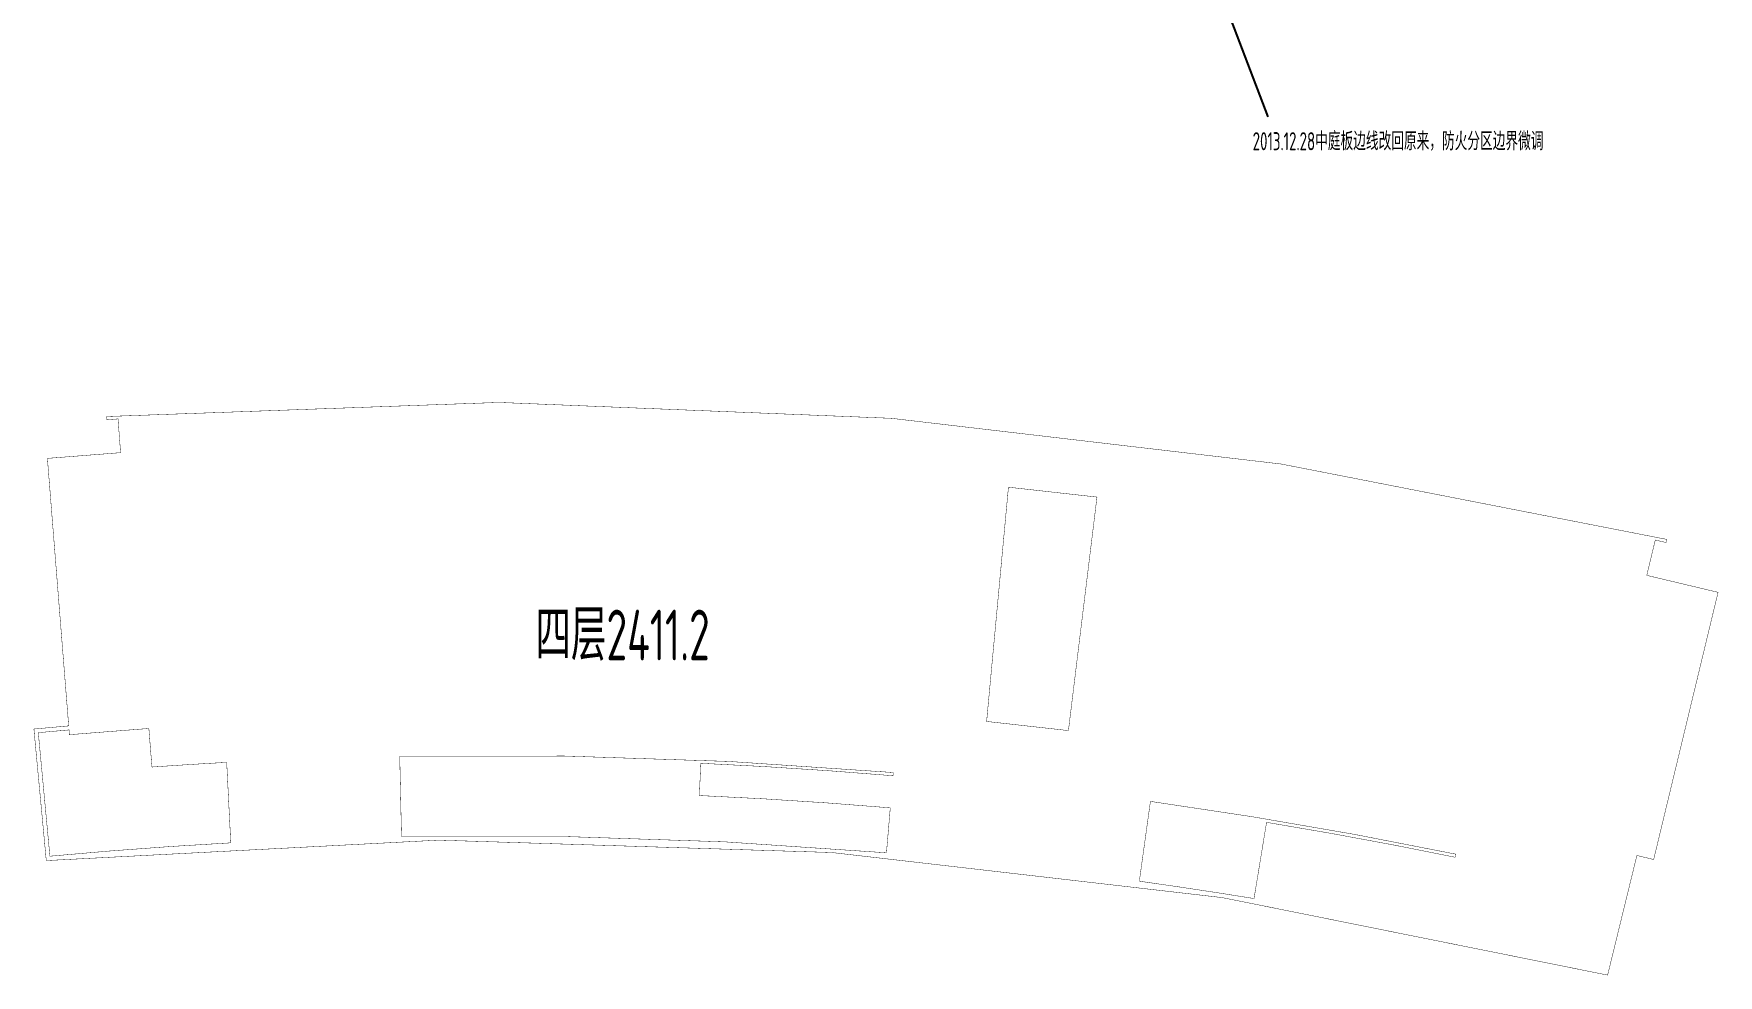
# Model space of a CAD drawing. Header units: millimetres. Extents: x 11677979 to 24947533, y -12764720 to -6308891.
# Drawn here: x 11750571 to 11855161, y -6479490 to -6421053 of the extents above; entities that cross this region are included whole.
import ezdxf
from ezdxf.enums import TextEntityAlignment as Align

# ---------------------------------------------------------------- set-up
doc = ezdxf.new("R2010")
doc.units = ezdxf.units.MM
doc.header["$LTSCALE"] = 10
for name, color, linetype in [('A2-RI-F4$0$0S-SLAB-HOLE', 210, 'Continuous'), ('A2-RI-F4$0$A-SYMB-AREA', 4, 'Continuous'), ('A2-RI-F4$0$A-SYMB-NAME', 4, 'Continuous')]:
    doc.layers.add(name, color=color, linetype=linetype)
doc.layers.add('A2-RI-F4$0$A-TEXT', color=4, linetype='Continuous', lineweight=9)
doc.styles.add('A2-RI-F4$0$ECADI', font='hzs.shx', dxfattribs={"width": 0.7, "bigfont": 'hztxt.shx'})
doc.styles.add('A2-RI-F4$0$XD2008', font='hzs.shx', dxfattribs={"width": 0.7, "bigfont": 'hztxt.shx'})

# ---------------------------------------------------------------- blocks, each defined once
blk = doc.blocks.new('A2-RI-F4$0$5erhfh')
at = {"layer": 'A2-RI-F4$0$A-SYMB-AREA', "style": 'A2-RI-F4$0$ECADI', "width": 0.7}
blk.add_attdef('340M2', text='', height=2.5, dxfattribs=at).set_placement((0, 1.25), align=Align.MIDDLE_LEFT)
at = {"layer": 'A2-RI-F4$0$A-SYMB-NAME', "style": 'A2-RI-F4$0$ECADI', "width": 0.7}
blk.add_attdef('CHINESENAME', (-12.29, 3.09), '', height=4.5, dxfattribs=at)
blk = doc.blocks.new('A2-RI-F4')
at = {"layer": 'A2-RI-F4$0$0S-SLAB-HOLE', "ltscale": 3, "const_width": 25}
for points in [[(11752743.5, -6464011.5), (11750584.3, -6464206.6), (11751351.8, -6472370.6, -0.08365645), (11848288.9, -6479477.4), (11850106.4, -6472053.7), (11851148, -6472303.4), (11855146.2, -6455721.7), (11850719.6, -6454669.1), (11851248.1, -6452476.2), (11851912.2, -6452631.7), (11851957.5, -6452436.9, 0.07643505), (11755099.7, -6444811.1), (11755114.5, -6445010.6), (11755806.6, -6444959.4), (11755966.9, -6447053.8), (11751422.5, -6447409.2), (11752743.5, -6464011.5)], [(11750856.3, -6464431.9), (11752762.7, -6464260.4), (11752786.3, -6464556.9), (11757721.3, -6464171.4), (11757911.7, -6466564.9, -0.00396474), (11762553.4, -6466275.9), (11762806.6, -6471269.5, 0.0096143), (11751577.1, -6472098.1), (11750856.3, -6464431.9)], [(11773406.3, -6470882.5), (11773296.8, -6465896, -0.02575939), (11803939.2, -6466905.2), (11803922.3, -6467104.5, 0.00971141), (11791988.3, -6466331.6), (11791898.6, -6468333.6, -0.01004917), (11803753, -6469097.3), (11803515.9, -6471887.2, 0.02567787), (11773406.3, -6470882.5, 0.00191696)], [(11819215.8, -6473649), (11819903.9, -6468696.6, -0.01615979), (11838864.4, -6471971.6), (11838824.8, -6472163.3, 0.01000724), (11827114.3, -6469995.9), (11826336.4, -6474726, 0.00522047), (11819215.8, -6473649, -0.87139877)]]:
    blk.add_lwpolyline(points, format="xyb", dxfattribs=at)
blk.add_lwpolyline([(11816585.7, -6449811.3), (11811088.9, -6449196.9), (11809734.5, -6463734.7), (11814813.5, -6464303)], close=True, dxfattribs=at)
at = {"layer": 'Defpoints', "color": 3}
blk.add_line((11818895.5, -6404531.5), (11827199.6, -6426207), dxfattribs=at)
at = {"layer": 'Defpoints'}
ref = blk.add_blockref('A2-RI-F4$0$5erhfh', (11829324.1, -6428405.6), dxfattribs=dict(at, xscale=250, yscale=250, zscale=250))
ref.add_attrib('CHINESENAME', '2013.12.28中庭板边线改回原来，防火分区边界微调', (11826251.1, -6428288.7), dxfattribs={"layer": 'A2-RI-F4$0$A-SYMB-NAME', "height": 1125, "style": 'A2-RI-F4$0$ECADI', "width": 0.7})
at = {"layer": 'A2-RI-F4$0$A-TEXT', "style": 'A2-RI-F4$0$XD2008', "width": 0.7}
blk.add_text('四层2411.2', height=3150, dxfattribs=at).set_placement((11781721.3, -6459947.8))

msp = doc.modelspace()

# ---------------------------------------------------------------- block references
msp.add_blockref('A2-RI-F4', (0, 0))

doc.saveas('drawing.dxf')
